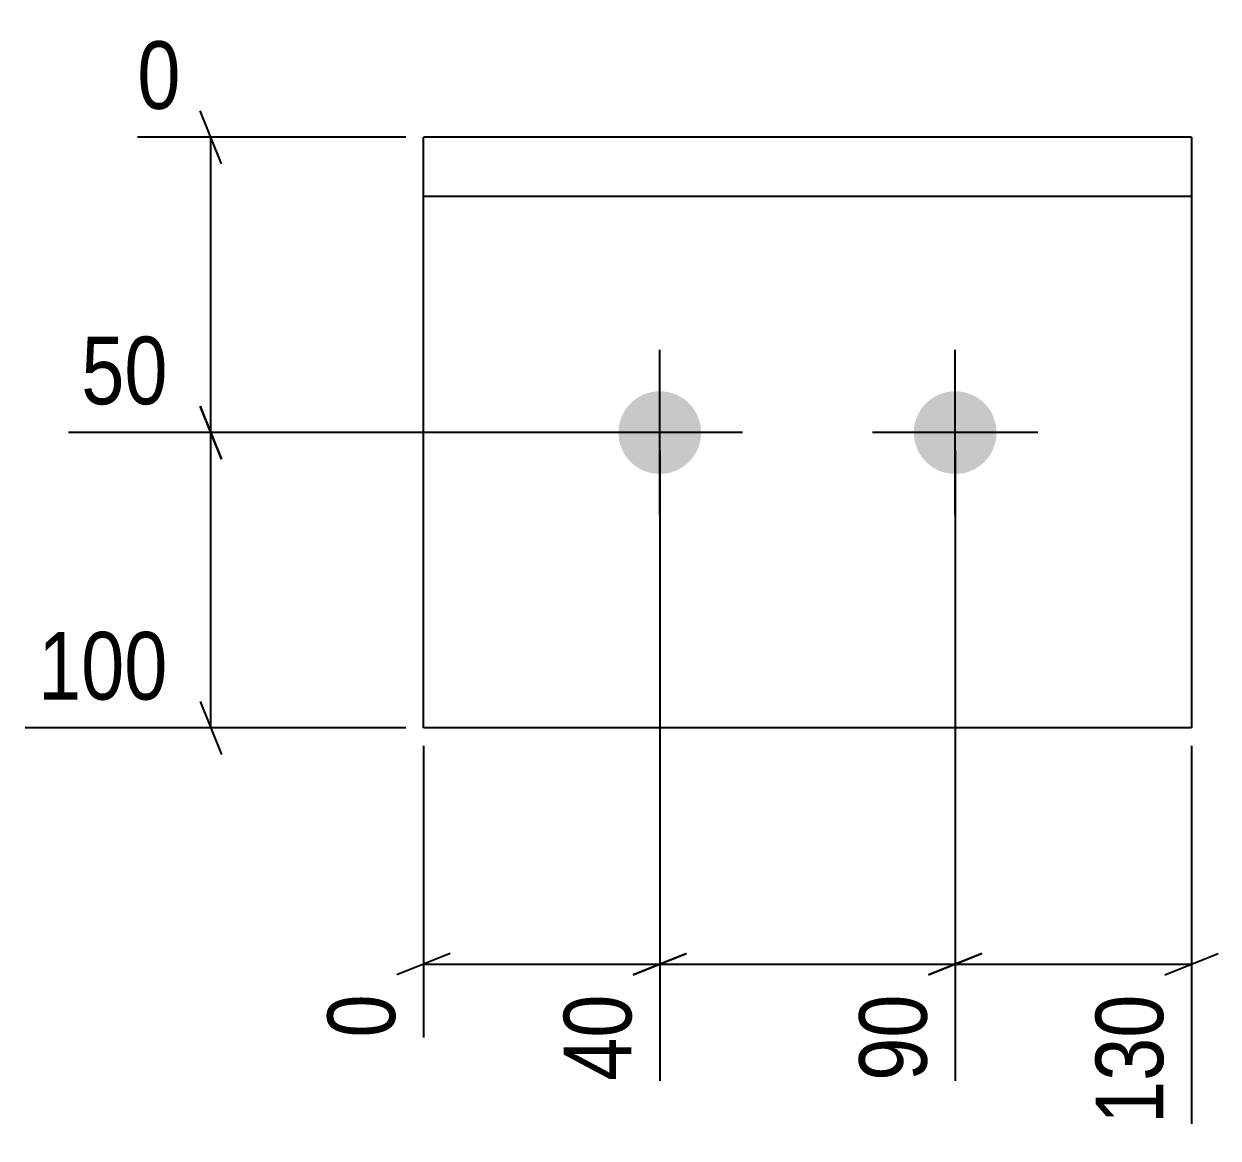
# Model space of a CAD drawing. Header units: millimetres. Extents: x 3 to 10977, y -21 to 269.
# Drawn here: x 5348.3 to 5550.5, y 6.6 to 195.2 of the extents above; entities that cross this region are included whole.
import ezdxf

# ---------------------------------------------------------------- set-up
doc = ezdxf.new("R2010")
doc.units = ezdxf.units.MM
doc.linetypes.add('DXK_LINE_DOT2', pattern=[3.9198, 1.9599, -1.9599])
doc.layers.add('MÅLSÆTNING', color=7, linetype='Continuous')
doc.layers.add('STÅL', color=7, linetype='Continuous')
doc.styles.add('Arial Narrow', font='ARIALN.TTF', dxfattribs={"height": 0.2})

msp = doc.modelspace()

# ---------------------------------------------------------------- hatches: boundary and pattern name
at = {"layer": 'STÅL', "linetype": 'Continuous'}
for points in [[(5448.97, 126.04, -1), (5462.97, 126.04, -1)], [(5498.97, 126.04, -1), (5512.97, 126.04, -1)]]:
    msp.add_hatch(color=3, dxfattribs=at).paths.add_polyline_path(points)

# ---------------------------------------------------------------- linework, layer by layer
at = {"layer": 'MÅLSÆTNING', "color": 7, "linetype": 'Continuous'}
for p, q in [((5381.77, 171.54), (5378.17, 180.54)), ((5412.97, 176.04), (5367.55, 176.04)), ((5379.97, 126.04), (5379.97, 176.04)), ((5381.77, 121.54), (5378.17, 130.54)), ((5378.17, 130.54), (5381.77, 121.54)), ((5452.97, 126.04), (5355.87, 126.04)), ((5452.97, 126.04), (5355.87, 126.04)), ((5379.97, 76.04), (5379.97, 126.04)), ((5455.97, 123.04), (5455.97, 16.31)), ((5455.97, 123.04), (5455.97, 16.31)), ((5505.97, 123.04), (5505.97, 16.31)), ((5505.97, 123.04), (5505.97, 16.31)), ((5378.17, 80.54), (5381.77, 71.54)), ((5412.97, 76.04), (5348.56, 76.04)), ((5415.97, 73.04), (5415.97, 23.63)), ((5545.97, 73.04), (5545.97, 9)), ((5420.47, 37.84), (5411.47, 34.24)), ((5460.47, 37.84), (5451.47, 34.24)), ((5451.47, 34.24), (5460.47, 37.84)), ((5501.47, 34.24), (5510.47, 37.84)), ((5541.47, 34.24), (5550.47, 37.84)), ((5415.97, 36.04), (5455.97, 36.04)), ((5455.97, 36.04), (5505.97, 36.04)), ((5505.97, 36.04), (5545.97, 36.04))]:
    msp.add_line(p, q, dxfattribs=at)
at = {"layer": 'STÅL', "color": 2, "linetype": 'Continuous'}
for p, q in [((5415.97, 79.74), (5415.97, 176.04)), ((5545.97, 176.04), (5415.97, 176.04)), ((5545.97, 176.04), (5545.97, 76.04)), ((5545.97, 166.04), (5415.97, 166.04)), ((5415.97, 76.49), (5415.97, 79.74)), ((5415.97, 76.04), (5415.97, 76.49)), ((5545.97, 76.04), (5415.97, 76.04))]:
    msp.add_line(p, q, dxfattribs=at)
at = {"layer": 'STÅL', "color": 3, "linetype": 'Continuous'}
for p, q in [((5455.97, 112.04), (5455.97, 140.04)), ((5505.97, 112.04), (5505.97, 140.04)), ((5469.97, 126.04), (5441.97, 126.04)), ((5519.97, 126.04), (5491.97, 126.04))]:
    msp.add_line(p, q, dxfattribs=at)
at = {"layer": 'STÅL', "color": 7, "linetype": 'DXK_LINE_DOT2'}
msp.add_line((5415.97, 76.04), (5415.97, 79.74), dxfattribs=at)

# ---------------------------------------------------------------- wipeouts: each hides what was drawn before it
at = {"color": 0, "linetype": 'Continuous'}
for points in [[(5375.08, 128.44), (5375.08, 145.24), (5355.66, 145.24), (5355.66, 128.44)], [(5375.08, 78.44), (5375.08, 95.24), (5348.34, 95.24), (5348.34, 78.44)]]:
    msp.add_wipeout(points, dxfattribs=at).dxf.layer = 'MÅLSÆTNING'

# ---------------------------------------------------------------- next in the draw order: texts
at = {"layer": 'MÅLSÆTNING', "color": 3, "linetype": 'Continuous', "style": 'Arial Narrow'}
for s, p in [('50', (5358.06, 130.84)), ('100', (5350.74, 80.84))]:
    msp.add_text(s, height=11.453, dxfattribs=at).set_placement(p)

# ---------------------------------------------------------------- next in the draw order: wipeouts: each hides what was drawn before it
at = {"color": 0, "linetype": 'Continuous'}
for points in [[(5377.27, 178.44), (5377.27, 195.24), (5365.15, 195.24), (5365.15, 178.44)], [(5413.57, 33.34), (5396.77, 33.34), (5396.77, 21.22), (5413.57, 21.22)], [(5453.57, 33.34), (5436.77, 33.34), (5436.77, 13.91), (5453.57, 13.91)], [(5503.57, 33.34), (5486.77, 33.34), (5486.77, 13.91), (5503.57, 13.91)], [(5543.57, 33.34), (5526.77, 33.34), (5526.77, 6.6), (5543.57, 6.6)]]:
    msp.add_wipeout(points, dxfattribs=at).dxf.layer = 'MÅLSÆTNING'

# ---------------------------------------------------------------- next in the draw order: linework, layer by layer
at = {"layer": 'MÅLSÆTNING', "color": 7, "linetype": 'Continuous'}
msp.add_line((5510.47, 37.84), (5501.47, 34.24), dxfattribs=at)

# ---------------------------------------------------------------- next in the draw order: texts
at = {"layer": 'MÅLSÆTNING', "color": 3, "linetype": 'Continuous', "style": 'Arial Narrow'}
msp.add_text('0', height=11.45, dxfattribs=at).set_placement((5367.55, 180.84))
for s, height, p in [('0', 11.45, (5411.17, 23.63)), ('40', 11.453, (5451.17, 16.31)), ('90', 11.453, (5501.17, 16.31)), ('130', 11.453, (5541.17, 9))]:
    msp.add_text(s, height=height, rotation=90.0002, dxfattribs=at).set_placement(p)

doc.saveas('drawing.dxf')
